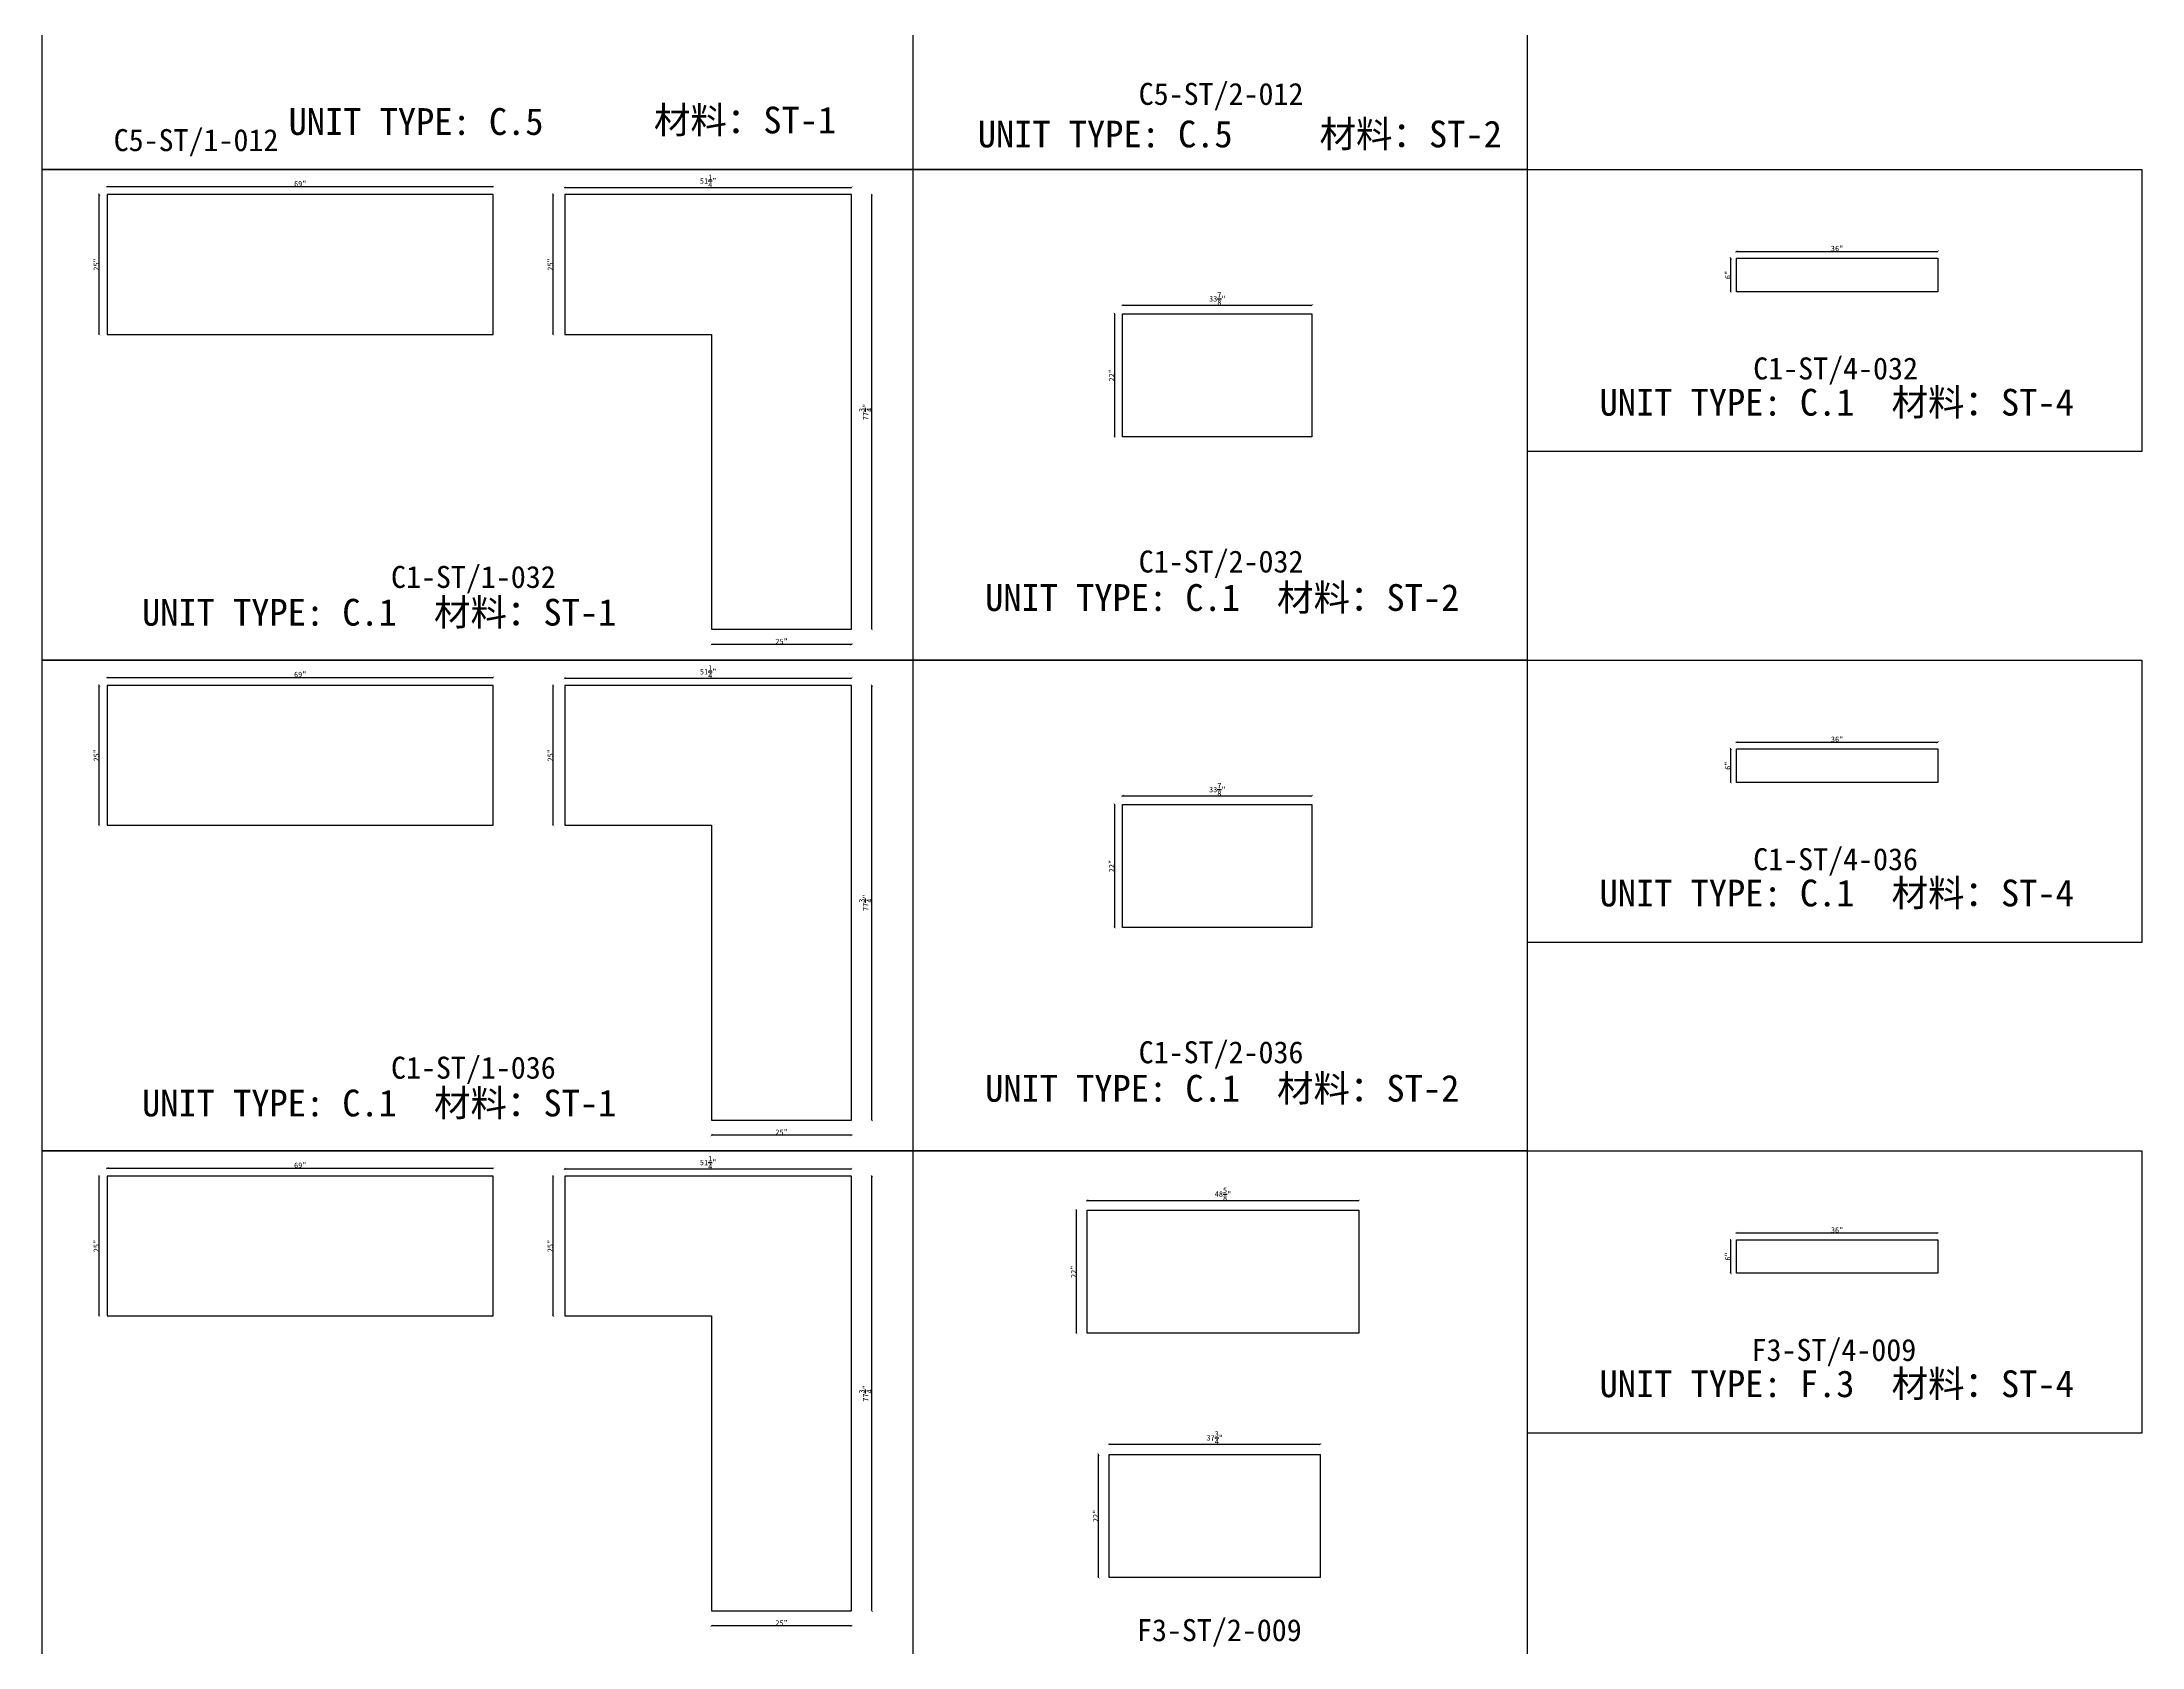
# Model space of a CAD drawing. Header units: millimetres. Extents: x -46966 to 138077, y -48408 to 2116.
# Drawn here: x 114459 to 124000, y -20043 to -12752 of the extents above; entities that cross this region are included whole.
import ezdxf
from ezdxf.enums import TextEntityAlignment as Align

# ---------------------------------------------------------------- set-up
doc = ezdxf.new("R2010")
doc.units = ezdxf.units.MM
doc.layers.add('PART_NUMBER', color=3, linetype='Continuous')
doc.styles.add('样式 1', font='')
doc.styles.get('样式 1').set_extended_font_data('NSimSun')
doc.dimstyles.new('副本 ISO-25', dxfattribs={"dimtxt": 25, "dimasz": 10, "dimexe": 1.5, "dimexo": 0.5, "dimtad": 1, "dimlfac": 0.03937, "dimlunit": 5, "dimtxsty": '样式 1', "dimblk": 'ARCHTICK', "dimcen": 2.5, "dimclrd": 256, "dimclrt": 1, "dimazin": 3, "dimtfac": 1, "dimtmove": 0, "dimatfit": 3, "dimfxlon": 1})

# ---------------------------------------------------------------- blocks, each defined once
blk = doc.blocks.new('_ArchTick')
at = {"color": 0, "linetype": 'ByBlock', "const_width": 0.15}
blk.add_lwpolyline([(-0.5, -0.5), (0.5, 0.5)], dxfattribs=at)
blk = doc.blocks.new('*D1694')
at = {"color": 0, "lineweight": -2, "transparency": 16777216}
for p, q in [((114719.8, -13445.1), (114717.3, -13445.1)), ((114719.8, -14080.1), (114717.3, -14080.1))]:
    blk.add_line(p, q, dxfattribs=at)
at = {"lineweight": -2, "transparency": 16777216}
blk.add_line((114718.8, -14080.1), (114718.8, -13445.1), dxfattribs=at)
at = {"layer": 'Defpoints', "color": 0, "transparency": 16777216}
for p in [(114718.8, -13445.1), (114755.8, -13445.1), (114755.8, -14080.1)]:
    blk.add_point(p, dxfattribs=at)
at = {"lineweight": -2, "transparency": 16777216, "xscale": 10, "yscale": 10, "zscale": 10}
for p, rotation in [((114718.8, -13445.1), 90), ((114718.8, -14080.1), 270)]:
    blk.add_blockref('_ArchTick', p, dxfattribs=dict(at, rotation=rotation))
at = {"color": 1, "transparency": 16777216, "insert": (114705.7, -13762.6), "char_height": 25, "attachment_point": 5, "rotation": 90, "style": '样式 1'}
blk.add_mtext('\\A1;25"', dxfattribs=at)
blk = doc.blocks.new('*D1695')
at = {"color": 0, "lineweight": -2, "transparency": 16777216}
for p, q in [((114755.8, -13409.7), (114755.8, -13407.2)), ((116508.4, -13409.7), (116508.4, -13407.2))]:
    blk.add_line(p, q, dxfattribs=at)
at = {"lineweight": -2, "transparency": 16777216}
blk.add_line((114755.8, -13408.7), (116508.4, -13408.7), dxfattribs=at)
at = {"layer": 'Defpoints', "color": 0, "transparency": 16777216}
for p in [(114755.8, -13445.1), (116508.4, -13408.7), (116508.4, -13445.1)]:
    blk.add_point(p, dxfattribs=at)
at = {"lineweight": -2, "transparency": 16777216, "xscale": 10, "yscale": 10, "zscale": 10, "rotation": 180}
blk.add_blockref('_ArchTick', (114755.8, -13408.7), dxfattribs=at)
at = {"lineweight": -2, "transparency": 16777216, "xscale": 10, "yscale": 10, "zscale": 10}
blk.add_blockref('_ArchTick', (116508.4, -13408.7), dxfattribs=at)
at = {"color": 1, "transparency": 16777216, "insert": (115632.1, -13395.6), "char_height": 25, "attachment_point": 5, "style": '样式 1'}
blk.add_mtext('\\A1;69"', dxfattribs=at)
blk = doc.blocks.new('*D1696')
at = {"color": 0, "lineweight": -2, "transparency": 16777216}
for p, q in [((116834.7, -13412.9), (116834.7, -13410.4)), ((118136.4, -13412.9), (118136.4, -13410.4))]:
    blk.add_line(p, q, dxfattribs=at)
at = {"lineweight": -2, "transparency": 16777216}
blk.add_line((116834.7, -13411.9), (118136.4, -13411.9), dxfattribs=at)
at = {"layer": 'Defpoints', "color": 0, "transparency": 16777216}
for p in [(116834.7, -13445.1), (118136.4, -13411.9), (118136.4, -13445.1)]:
    blk.add_point(p, dxfattribs=at)
at = {"lineweight": -2, "transparency": 16777216, "xscale": 10, "yscale": 10, "zscale": 10, "rotation": 180}
blk.add_blockref('_ArchTick', (116834.7, -13411.9), dxfattribs=at)
at = {"lineweight": -2, "transparency": 16777216, "xscale": 10, "yscale": 10, "zscale": 10}
blk.add_blockref('_ArchTick', (118136.4, -13411.9), dxfattribs=at)
at = {"color": 1, "transparency": 16777216, "insert": (117485.5, -13382.9), "char_height": 25, "attachment_point": 5, "style": '样式 1'}
blk.add_mtext('\\A1;51{\\H1x;\\S1/4;}"', dxfattribs=at)
blk = doc.blocks.new('*D1697')
at = {"color": 0, "lineweight": -2, "transparency": 16777216}
for p, q in [((116782.2, -13445.1), (116779.7, -13445.1)), ((116782.2, -14080.1), (116779.7, -14080.1))]:
    blk.add_line(p, q, dxfattribs=at)
at = {"lineweight": -2, "transparency": 16777216}
blk.add_line((116781.2, -14080.1), (116781.2, -13445.1), dxfattribs=at)
at = {"layer": 'Defpoints', "color": 0, "transparency": 16777216}
for p in [(116781.2, -13445.1), (116834.7, -13445.1), (116834.7, -14080.1)]:
    blk.add_point(p, dxfattribs=at)
at = {"lineweight": -2, "transparency": 16777216, "xscale": 10, "yscale": 10, "zscale": 10}
for p, rotation in [((116781.2, -13445.1), 90), ((116781.2, -14080.1), 270)]:
    blk.add_blockref('_ArchTick', p, dxfattribs=dict(at, rotation=rotation))
at = {"color": 1, "transparency": 16777216, "insert": (116768.1, -13762.6), "char_height": 25, "attachment_point": 5, "rotation": 90, "style": '样式 1'}
blk.add_mtext('\\A1;25"', dxfattribs=at)
blk = doc.blocks.new('*D1698')
at = {"color": 0, "lineweight": -2, "transparency": 16777216}
for p, q in [((117501.4, -15487.3), (117501.4, -15489.8)), ((118136.4, -15487.3), (118136.4, -15489.8))]:
    blk.add_line(p, q, dxfattribs=at)
at = {"lineweight": -2, "transparency": 16777216}
blk.add_line((118136.4, -15488.3), (117501.4, -15488.3), dxfattribs=at)
at = {"layer": 'Defpoints', "color": 0, "transparency": 16777216}
for p in [(117501.4, -15419.9), (118136.4, -15419.9), (117501.4, -15488.3)]:
    blk.add_point(p, dxfattribs=at)
at = {"lineweight": -2, "transparency": 16777216, "xscale": 10, "yscale": 10, "zscale": 10, "rotation": 180}
blk.add_blockref('_ArchTick', (117501.4, -15488.3), dxfattribs=at)
at = {"lineweight": -2, "transparency": 16777216, "xscale": 10, "yscale": 10, "zscale": 10}
blk.add_blockref('_ArchTick', (118136.4, -15488.3), dxfattribs=at)
at = {"color": 1, "transparency": 16777216, "insert": (117818.9, -15475.2), "char_height": 25, "attachment_point": 5, "style": '样式 1'}
blk.add_mtext('\\A1;25"', dxfattribs=at)
blk = doc.blocks.new('*D1699')
at = {"color": 0, "lineweight": -2, "transparency": 16777216}
for p, q in [((118228.6, -13445.1), (118231.1, -13445.1)), ((118228.6, -15419.9), (118231.1, -15419.9))]:
    blk.add_line(p, q, dxfattribs=at)
at = {"lineweight": -2, "transparency": 16777216}
blk.add_line((118229.6, -15419.9), (118229.6, -13445.1), dxfattribs=at)
at = {"layer": 'Defpoints', "color": 0, "transparency": 16777216}
for p in [(118136.4, -13445.1), (118229.6, -13445.1), (118136.4, -15419.9)]:
    blk.add_point(p, dxfattribs=at)
at = {"lineweight": -2, "transparency": 16777216, "xscale": 10, "yscale": 10, "zscale": 10}
for p, rotation in [((118229.6, -13445.1), 90), ((118229.6, -15419.9), 270)]:
    blk.add_blockref('_ArchTick', p, dxfattribs=dict(at, rotation=rotation))
at = {"color": 1, "transparency": 16777216, "insert": (118200.5, -14432.5), "char_height": 25, "attachment_point": 5, "rotation": 90, "style": '样式 1'}
blk.add_mtext('\\A1;77{\\H1x;\\S3/4;}"', dxfattribs=at)
blk = doc.blocks.new('*D1700')
at = {"color": 0, "lineweight": -2, "transparency": 16777216}
for p, q in [((119368.3, -13948.2), (119368.3, -13945.7)), ((120228.7, -13948.2), (120228.7, -13945.7))]:
    blk.add_line(p, q, dxfattribs=at)
at = {"lineweight": -2, "transparency": 16777216}
blk.add_line((119368.3, -13947.2), (120228.7, -13947.2), dxfattribs=at)
at = {"layer": 'Defpoints', "color": 0, "transparency": 16777216}
for p in [(119368.3, -13986.6), (120228.7, -13947.2), (120228.7, -13986.6)]:
    blk.add_point(p, dxfattribs=at)
at = {"lineweight": -2, "transparency": 16777216, "xscale": 10, "yscale": 10, "zscale": 10, "rotation": 180}
blk.add_blockref('_ArchTick', (119368.3, -13947.2), dxfattribs=at)
at = {"lineweight": -2, "transparency": 16777216, "xscale": 10, "yscale": 10, "zscale": 10}
blk.add_blockref('_ArchTick', (120228.7, -13947.2), dxfattribs=at)
at = {"color": 1, "transparency": 16777216, "insert": (119798.5, -13918.1), "char_height": 25, "attachment_point": 5, "style": '样式 1'}
blk.add_mtext('\\A1;33{\\H1x;\\S7/8;}"', dxfattribs=at)
blk = doc.blocks.new('*D1701')
at = {"color": 0, "lineweight": -2, "transparency": 16777216}
for p, q in [((119332.7, -13986.6), (119330.2, -13986.6)), ((119332.7, -14545.4), (119330.2, -14545.4))]:
    blk.add_line(p, q, dxfattribs=at)
at = {"lineweight": -2, "transparency": 16777216}
blk.add_line((119331.7, -13986.6), (119331.7, -14545.4), dxfattribs=at)
at = {"layer": 'Defpoints', "color": 0, "transparency": 16777216}
for p in [(119368.3, -13986.6), (119331.7, -14545.4), (119368.3, -14545.4)]:
    blk.add_point(p, dxfattribs=at)
at = {"lineweight": -2, "transparency": 16777216, "xscale": 10, "yscale": 10, "zscale": 10}
for p, rotation in [((119331.7, -13986.6), 90), ((119331.7, -14545.4), 270)]:
    blk.add_blockref('_ArchTick', p, dxfattribs=dict(at, rotation=rotation))
at = {"color": 1, "transparency": 16777216, "insert": (119318.5, -14266), "char_height": 25, "attachment_point": 5, "rotation": 90, "style": '样式 1'}
blk.add_mtext('\\A1;22"', dxfattribs=at)
blk = doc.blocks.new('*D1702')
at = {"color": 0, "lineweight": -2, "transparency": 16777216}
for p, q in [((122157.1, -13704), (122157.1, -13701.5)), ((123071.5, -13704), (123071.5, -13701.5))]:
    blk.add_line(p, q, dxfattribs=at)
at = {"lineweight": -2, "transparency": 16777216}
blk.add_line((122157.1, -13703), (123071.5, -13703), dxfattribs=at)
at = {"layer": 'Defpoints', "color": 0, "transparency": 16777216}
for p in [(122157.1, -13733.9), (123071.5, -13703), (123071.5, -13733.9)]:
    blk.add_point(p, dxfattribs=at)
at = {"lineweight": -2, "transparency": 16777216, "xscale": 10, "yscale": 10, "zscale": 10, "rotation": 180}
blk.add_blockref('_ArchTick', (122157.1, -13703), dxfattribs=at)
at = {"lineweight": -2, "transparency": 16777216, "xscale": 10, "yscale": 10, "zscale": 10}
blk.add_blockref('_ArchTick', (123071.5, -13703), dxfattribs=at)
at = {"color": 1, "transparency": 16777216, "insert": (122614.3, -13689.9), "char_height": 25, "attachment_point": 5, "style": '样式 1'}
blk.add_mtext('\\A1;36"', dxfattribs=at)
blk = doc.blocks.new('*D1703')
at = {"color": 0, "lineweight": -2, "transparency": 16777216}
for p, q in [((122132.3, -13733.9), (122129.8, -13733.9)), ((122132.3, -13886.3), (122129.8, -13886.3))]:
    blk.add_line(p, q, dxfattribs=at)
at = {"lineweight": -2, "transparency": 16777216}
blk.add_line((122131.3, -13886.3), (122131.3, -13733.9), dxfattribs=at)
at = {"layer": 'Defpoints', "color": 0, "transparency": 16777216}
for p in [(122131.3, -13733.9), (122157.1, -13733.9), (122157.1, -13886.3)]:
    blk.add_point(p, dxfattribs=at)
at = {"lineweight": -2, "transparency": 16777216, "xscale": 10, "yscale": 10, "zscale": 10}
for p, rotation in [((122131.3, -13733.9), 90), ((122131.3, -13886.3), 270)]:
    blk.add_blockref('_ArchTick', p, dxfattribs=dict(at, rotation=rotation))
at = {"color": 1, "transparency": 16777216, "insert": (122118.1, -13810.1), "char_height": 25, "attachment_point": 5, "rotation": 90, "style": '样式 1'}
blk.add_mtext('\\A1;6"', dxfattribs=at)
blk = doc.blocks.new('*D1983')
at = {"color": 0, "lineweight": -2, "transparency": 16777216}
for p, q in [((114719.8, -15674.6), (114717.3, -15674.6)), ((114719.8, -16309.6), (114717.3, -16309.6))]:
    blk.add_line(p, q, dxfattribs=at)
at = {"lineweight": -2, "transparency": 16777216}
blk.add_line((114718.8, -16309.6), (114718.8, -15674.6), dxfattribs=at)
at = {"layer": 'Defpoints', "color": 0, "transparency": 16777216}
for p in [(114718.8, -15674.6), (114755.8, -15674.6), (114755.8, -16309.6)]:
    blk.add_point(p, dxfattribs=at)
at = {"lineweight": -2, "transparency": 16777216, "xscale": 10, "yscale": 10, "zscale": 10}
for p, rotation in [((114718.8, -15674.6), 90), ((114718.8, -16309.6), 270)]:
    blk.add_blockref('_ArchTick', p, dxfattribs=dict(at, rotation=rotation))
at = {"color": 1, "transparency": 16777216, "insert": (114705.7, -15992.1), "char_height": 25, "attachment_point": 5, "rotation": 90, "style": '样式 1'}
blk.add_mtext('\\A1;25"', dxfattribs=at)
blk = doc.blocks.new('*D1984')
at = {"color": 0, "lineweight": -2, "transparency": 16777216}
for p, q in [((114755.8, -15639.3), (114755.8, -15636.8)), ((116508.4, -15639.3), (116508.4, -15636.8))]:
    blk.add_line(p, q, dxfattribs=at)
at = {"lineweight": -2, "transparency": 16777216}
blk.add_line((114755.8, -15638.3), (116508.4, -15638.3), dxfattribs=at)
at = {"layer": 'Defpoints', "color": 0, "transparency": 16777216}
for p in [(116508.4, -15638.3), (114755.8, -15674.6), (116508.4, -15674.6)]:
    blk.add_point(p, dxfattribs=at)
at = {"lineweight": -2, "transparency": 16777216, "xscale": 10, "yscale": 10, "zscale": 10, "rotation": 180}
blk.add_blockref('_ArchTick', (114755.8, -15638.3), dxfattribs=at)
at = {"lineweight": -2, "transparency": 16777216, "xscale": 10, "yscale": 10, "zscale": 10}
blk.add_blockref('_ArchTick', (116508.4, -15638.3), dxfattribs=at)
at = {"color": 1, "transparency": 16777216, "insert": (115632.1, -15625.2), "char_height": 25, "attachment_point": 5, "style": '样式 1'}
blk.add_mtext('\\A1;69"', dxfattribs=at)
blk = doc.blocks.new('*D1985')
at = {"color": 0, "lineweight": -2, "transparency": 16777216}
for p, q in [((116834.7, -15642.5), (116834.7, -15640)), ((118136.4, -15642.5), (118136.4, -15640))]:
    blk.add_line(p, q, dxfattribs=at)
at = {"lineweight": -2, "transparency": 16777216}
blk.add_line((116834.7, -15641.5), (118136.4, -15641.5), dxfattribs=at)
at = {"layer": 'Defpoints', "color": 0, "transparency": 16777216}
for p in [(118136.4, -15641.5), (116834.7, -15674.6), (118136.4, -15674.6)]:
    blk.add_point(p, dxfattribs=at)
at = {"lineweight": -2, "transparency": 16777216, "xscale": 10, "yscale": 10, "zscale": 10, "rotation": 180}
blk.add_blockref('_ArchTick', (116834.7, -15641.5), dxfattribs=at)
at = {"lineweight": -2, "transparency": 16777216, "xscale": 10, "yscale": 10, "zscale": 10}
blk.add_blockref('_ArchTick', (118136.4, -15641.5), dxfattribs=at)
at = {"color": 1, "transparency": 16777216, "insert": (117485.5, -15612.5), "char_height": 25, "attachment_point": 5, "style": '样式 1'}
blk.add_mtext('\\A1;51{\\H1x;\\S1/4;}"', dxfattribs=at)
blk = doc.blocks.new('*D1986')
at = {"color": 0, "lineweight": -2, "transparency": 16777216}
for p, q in [((116782.2, -15674.6), (116779.7, -15674.6)), ((116782.2, -16309.6), (116779.7, -16309.6))]:
    blk.add_line(p, q, dxfattribs=at)
at = {"lineweight": -2, "transparency": 16777216}
blk.add_line((116781.2, -16309.6), (116781.2, -15674.6), dxfattribs=at)
at = {"layer": 'Defpoints', "color": 0, "transparency": 16777216}
for p in [(116781.2, -15674.6), (116834.7, -15674.6), (116834.7, -16309.6)]:
    blk.add_point(p, dxfattribs=at)
at = {"lineweight": -2, "transparency": 16777216, "xscale": 10, "yscale": 10, "zscale": 10}
for p, rotation in [((116781.2, -15674.6), 90), ((116781.2, -16309.6), 270)]:
    blk.add_blockref('_ArchTick', p, dxfattribs=dict(at, rotation=rotation))
at = {"color": 1, "transparency": 16777216, "insert": (116768.1, -15992.1), "char_height": 25, "attachment_point": 5, "rotation": 90, "style": '样式 1'}
blk.add_mtext('\\A1;25"', dxfattribs=at)
blk = doc.blocks.new('*D1987')
at = {"color": 0, "lineweight": -2, "transparency": 16777216}
for p, q in [((117501.4, -17716.9), (117501.4, -17719.4)), ((118136.4, -17716.9), (118136.4, -17719.4))]:
    blk.add_line(p, q, dxfattribs=at)
at = {"lineweight": -2, "transparency": 16777216}
blk.add_line((118136.4, -17717.9), (117501.4, -17717.9), dxfattribs=at)
at = {"layer": 'Defpoints', "color": 0, "transparency": 16777216}
for p in [(117501.4, -17649.5), (118136.4, -17649.5), (117501.4, -17717.9)]:
    blk.add_point(p, dxfattribs=at)
at = {"lineweight": -2, "transparency": 16777216, "xscale": 10, "yscale": 10, "zscale": 10, "rotation": 180}
blk.add_blockref('_ArchTick', (117501.4, -17717.9), dxfattribs=at)
at = {"lineweight": -2, "transparency": 16777216, "xscale": 10, "yscale": 10, "zscale": 10}
blk.add_blockref('_ArchTick', (118136.4, -17717.9), dxfattribs=at)
at = {"color": 1, "transparency": 16777216, "insert": (117818.9, -17704.8), "char_height": 25, "attachment_point": 5, "style": '样式 1'}
blk.add_mtext('\\A1;25"', dxfattribs=at)
blk = doc.blocks.new('*D1988')
at = {"color": 0, "lineweight": -2, "transparency": 16777216}
for p, q in [((118228.6, -15674.6), (118231.1, -15674.6)), ((118228.6, -17649.5), (118231.1, -17649.5))]:
    blk.add_line(p, q, dxfattribs=at)
at = {"lineweight": -2, "transparency": 16777216}
blk.add_line((118229.6, -17649.5), (118229.6, -15674.6), dxfattribs=at)
at = {"layer": 'Defpoints', "color": 0, "transparency": 16777216}
for p in [(118136.4, -15674.6), (118229.6, -15674.6), (118136.4, -17649.5)]:
    blk.add_point(p, dxfattribs=at)
at = {"lineweight": -2, "transparency": 16777216, "xscale": 10, "yscale": 10, "zscale": 10}
for p, rotation in [((118229.6, -15674.6), 90), ((118229.6, -17649.5), 270)]:
    blk.add_blockref('_ArchTick', p, dxfattribs=dict(at, rotation=rotation))
at = {"color": 1, "transparency": 16777216, "insert": (118200.5, -16662.1), "char_height": 25, "attachment_point": 5, "rotation": 90, "style": '样式 1'}
blk.add_mtext('\\A1;77{\\H1x;\\S3/4;}"', dxfattribs=at)
blk = doc.blocks.new('*D1989')
at = {"color": 0, "lineweight": -2, "transparency": 16777216}
for p, q in [((119368.3, -16177.8), (119368.3, -16175.3)), ((120228.7, -16177.8), (120228.7, -16175.3))]:
    blk.add_line(p, q, dxfattribs=at)
at = {"lineweight": -2, "transparency": 16777216}
blk.add_line((119368.3, -16176.8), (120228.7, -16176.8), dxfattribs=at)
at = {"layer": 'Defpoints', "color": 0, "transparency": 16777216}
for p in [(119368.3, -16216.2), (120228.7, -16176.8), (120228.7, -16216.2)]:
    blk.add_point(p, dxfattribs=at)
at = {"lineweight": -2, "transparency": 16777216, "xscale": 10, "yscale": 10, "zscale": 10, "rotation": 180}
blk.add_blockref('_ArchTick', (119368.3, -16176.8), dxfattribs=at)
at = {"lineweight": -2, "transparency": 16777216, "xscale": 10, "yscale": 10, "zscale": 10}
blk.add_blockref('_ArchTick', (120228.7, -16176.8), dxfattribs=at)
at = {"color": 1, "transparency": 16777216, "insert": (119798.5, -16147.7), "char_height": 25, "attachment_point": 5, "style": '样式 1'}
blk.add_mtext('\\A1;33{\\H1x;\\S7/8;}"', dxfattribs=at)
blk = doc.blocks.new('*D1990')
at = {"color": 0, "lineweight": -2, "transparency": 16777216}
for p, q in [((119332.7, -16216.2), (119330.2, -16216.2)), ((119332.7, -16775), (119330.2, -16775))]:
    blk.add_line(p, q, dxfattribs=at)
at = {"lineweight": -2, "transparency": 16777216}
blk.add_line((119331.7, -16216.2), (119331.7, -16775), dxfattribs=at)
at = {"layer": 'Defpoints', "color": 0, "transparency": 16777216}
for p in [(119368.3, -16216.2), (119331.7, -16775), (119368.3, -16775)]:
    blk.add_point(p, dxfattribs=at)
at = {"lineweight": -2, "transparency": 16777216, "xscale": 10, "yscale": 10, "zscale": 10}
for p, rotation in [((119331.7, -16216.2), 90), ((119331.7, -16775), 270)]:
    blk.add_blockref('_ArchTick', p, dxfattribs=dict(at, rotation=rotation))
at = {"color": 1, "transparency": 16777216, "insert": (119318.5, -16495.6), "char_height": 25, "attachment_point": 5, "rotation": 90, "style": '样式 1'}
blk.add_mtext('\\A1;22"', dxfattribs=at)
blk = doc.blocks.new('*D1991')
at = {"color": 0, "lineweight": -2, "transparency": 16777216}
for p, q in [((122157.1, -15933.6), (122157.1, -15931.1)), ((123071.5, -15933.6), (123071.5, -15931.1))]:
    blk.add_line(p, q, dxfattribs=at)
at = {"lineweight": -2, "transparency": 16777216}
blk.add_line((122157.1, -15932.6), (123071.5, -15932.6), dxfattribs=at)
at = {"layer": 'Defpoints', "color": 0, "transparency": 16777216}
for p in [(123071.5, -15932.6), (122157.1, -15963.4), (123071.5, -15963.4)]:
    blk.add_point(p, dxfattribs=at)
at = {"lineweight": -2, "transparency": 16777216, "xscale": 10, "yscale": 10, "zscale": 10, "rotation": 180}
blk.add_blockref('_ArchTick', (122157.1, -15932.6), dxfattribs=at)
at = {"lineweight": -2, "transparency": 16777216, "xscale": 10, "yscale": 10, "zscale": 10}
blk.add_blockref('_ArchTick', (123071.5, -15932.6), dxfattribs=at)
at = {"color": 1, "transparency": 16777216, "insert": (122614.3, -15919.5), "char_height": 25, "attachment_point": 5, "style": '样式 1'}
blk.add_mtext('\\A1;36"', dxfattribs=at)
blk = doc.blocks.new('*D1992')
at = {"color": 0, "lineweight": -2, "transparency": 16777216}
for p, q in [((122132.3, -15963.4), (122129.8, -15963.4)), ((122132.3, -16115.8), (122129.8, -16115.8))]:
    blk.add_line(p, q, dxfattribs=at)
at = {"lineweight": -2, "transparency": 16777216}
blk.add_line((122131.3, -16115.8), (122131.3, -15963.4), dxfattribs=at)
at = {"layer": 'Defpoints', "color": 0, "transparency": 16777216}
for p in [(122131.3, -15963.4), (122157.1, -15963.4), (122157.1, -16115.8)]:
    blk.add_point(p, dxfattribs=at)
at = {"lineweight": -2, "transparency": 16777216, "xscale": 10, "yscale": 10, "zscale": 10}
for p, rotation in [((122131.3, -15963.4), 90), ((122131.3, -16115.8), 270)]:
    blk.add_blockref('_ArchTick', p, dxfattribs=dict(at, rotation=rotation))
at = {"color": 1, "transparency": 16777216, "insert": (122118.1, -16039.6), "char_height": 25, "attachment_point": 5, "rotation": 90, "style": '样式 1'}
blk.add_mtext('\\A1;6"', dxfattribs=at)
blk = doc.blocks.new('*D1718')
at = {"color": 0, "lineweight": -2, "transparency": 16777216}
for p, q in [((114719.8, -17904.2), (114717.3, -17904.2)), ((114719.8, -18539.2), (114717.3, -18539.2))]:
    blk.add_line(p, q, dxfattribs=at)
at = {"lineweight": -2, "transparency": 16777216}
blk.add_line((114718.8, -18539.2), (114718.8, -17904.2), dxfattribs=at)
at = {"layer": 'Defpoints', "color": 0, "transparency": 16777216}
for p in [(114718.8, -17904.2), (114755.8, -17904.2), (114755.8, -18539.2)]:
    blk.add_point(p, dxfattribs=at)
at = {"lineweight": -2, "transparency": 16777216, "xscale": 10, "yscale": 10, "zscale": 10}
for p, rotation in [((114718.8, -17904.2), 90), ((114718.8, -18539.2), 270)]:
    blk.add_blockref('_ArchTick', p, dxfattribs=dict(at, rotation=rotation))
at = {"color": 1, "transparency": 16777216, "insert": (114705.7, -18221.7), "char_height": 25, "attachment_point": 5, "rotation": 90, "style": '样式 1'}
blk.add_mtext('\\A1;25"', dxfattribs=at)
blk = doc.blocks.new('*D1719')
at = {"color": 0, "lineweight": -2, "transparency": 16777216}
for p, q in [((114755.8, -17868.9), (114755.8, -17866.4)), ((116508.4, -17868.9), (116508.4, -17866.4))]:
    blk.add_line(p, q, dxfattribs=at)
at = {"lineweight": -2, "transparency": 16777216}
blk.add_line((114755.8, -17867.9), (116508.4, -17867.9), dxfattribs=at)
at = {"layer": 'Defpoints', "color": 0, "transparency": 16777216}
for p in [(114755.8, -17904.2), (116508.4, -17867.9), (116508.4, -17904.2)]:
    blk.add_point(p, dxfattribs=at)
at = {"lineweight": -2, "transparency": 16777216, "xscale": 10, "yscale": 10, "zscale": 10, "rotation": 180}
blk.add_blockref('_ArchTick', (114755.8, -17867.9), dxfattribs=at)
at = {"lineweight": -2, "transparency": 16777216, "xscale": 10, "yscale": 10, "zscale": 10}
blk.add_blockref('_ArchTick', (116508.4, -17867.9), dxfattribs=at)
at = {"color": 1, "transparency": 16777216, "insert": (115632.1, -17854.8), "char_height": 25, "attachment_point": 5, "style": '样式 1'}
blk.add_mtext('\\A1;69"', dxfattribs=at)
blk = doc.blocks.new('*D1720')
at = {"color": 0, "lineweight": -2, "transparency": 16777216}
for p, q in [((116834.7, -17872.1), (116834.7, -17869.6)), ((118136.4, -17872.1), (118136.4, -17869.6))]:
    blk.add_line(p, q, dxfattribs=at)
at = {"lineweight": -2, "transparency": 16777216}
blk.add_line((116834.7, -17871.1), (118136.4, -17871.1), dxfattribs=at)
at = {"layer": 'Defpoints', "color": 0, "transparency": 16777216}
for p in [(116834.7, -17904.2), (118136.4, -17871.1), (118136.4, -17904.2)]:
    blk.add_point(p, dxfattribs=at)
at = {"lineweight": -2, "transparency": 16777216, "xscale": 10, "yscale": 10, "zscale": 10, "rotation": 180}
blk.add_blockref('_ArchTick', (116834.7, -17871.1), dxfattribs=at)
at = {"lineweight": -2, "transparency": 16777216, "xscale": 10, "yscale": 10, "zscale": 10}
blk.add_blockref('_ArchTick', (118136.4, -17871.1), dxfattribs=at)
at = {"color": 1, "transparency": 16777216, "insert": (117485.5, -17842.1), "char_height": 25, "attachment_point": 5, "style": '样式 1'}
blk.add_mtext('\\A1;51{\\H1x;\\S1/4;}"', dxfattribs=at)
blk = doc.blocks.new('*D1721')
at = {"color": 0, "lineweight": -2, "transparency": 16777216}
for p, q in [((116782.2, -17904.2), (116779.7, -17904.2)), ((116782.2, -18539.2), (116779.7, -18539.2))]:
    blk.add_line(p, q, dxfattribs=at)
at = {"lineweight": -2, "transparency": 16777216}
blk.add_line((116781.2, -18539.2), (116781.2, -17904.2), dxfattribs=at)
at = {"layer": 'Defpoints', "color": 0, "transparency": 16777216}
for p in [(116781.2, -17904.2), (116834.7, -17904.2), (116834.7, -18539.2)]:
    blk.add_point(p, dxfattribs=at)
at = {"lineweight": -2, "transparency": 16777216, "xscale": 10, "yscale": 10, "zscale": 10}
for p, rotation in [((116781.2, -17904.2), 90), ((116781.2, -18539.2), 270)]:
    blk.add_blockref('_ArchTick', p, dxfattribs=dict(at, rotation=rotation))
at = {"color": 1, "transparency": 16777216, "insert": (116768.1, -18221.7), "char_height": 25, "attachment_point": 5, "rotation": 90, "style": '样式 1'}
blk.add_mtext('\\A1;25"', dxfattribs=at)
blk = doc.blocks.new('*D1722')
at = {"color": 0, "lineweight": -2, "transparency": 16777216}
for p, q in [((117501.4, -19946.5), (117501.4, -19949)), ((118136.4, -19946.5), (118136.4, -19949))]:
    blk.add_line(p, q, dxfattribs=at)
at = {"lineweight": -2, "transparency": 16777216}
blk.add_line((118136.4, -19947.5), (117501.4, -19947.5), dxfattribs=at)
at = {"layer": 'Defpoints', "color": 0, "transparency": 16777216}
for p in [(117501.4, -19879.1), (118136.4, -19879.1), (117501.4, -19947.5)]:
    blk.add_point(p, dxfattribs=at)
at = {"lineweight": -2, "transparency": 16777216, "xscale": 10, "yscale": 10, "zscale": 10, "rotation": 180}
blk.add_blockref('_ArchTick', (117501.4, -19947.5), dxfattribs=at)
at = {"lineweight": -2, "transparency": 16777216, "xscale": 10, "yscale": 10, "zscale": 10}
blk.add_blockref('_ArchTick', (118136.4, -19947.5), dxfattribs=at)
at = {"color": 1, "transparency": 16777216, "insert": (117818.9, -19934.3), "char_height": 25, "attachment_point": 5, "style": '样式 1'}
blk.add_mtext('\\A1;25"', dxfattribs=at)
blk = doc.blocks.new('*D1723')
at = {"color": 0, "lineweight": -2, "transparency": 16777216}
for p, q in [((118228.6, -17904.2), (118231.1, -17904.2)), ((118228.6, -19879.1), (118231.1, -19879.1))]:
    blk.add_line(p, q, dxfattribs=at)
at = {"lineweight": -2, "transparency": 16777216}
blk.add_line((118229.6, -19879.1), (118229.6, -17904.2), dxfattribs=at)
at = {"layer": 'Defpoints', "color": 0, "transparency": 16777216}
for p in [(118136.4, -17904.2), (118229.6, -17904.2), (118136.4, -19879.1)]:
    blk.add_point(p, dxfattribs=at)
at = {"lineweight": -2, "transparency": 16777216, "xscale": 10, "yscale": 10, "zscale": 10}
for p, rotation in [((118229.6, -17904.2), 90), ((118229.6, -19879.1), 270)]:
    blk.add_blockref('_ArchTick', p, dxfattribs=dict(at, rotation=rotation))
at = {"color": 1, "transparency": 16777216, "insert": (118200.5, -18891.6), "char_height": 25, "attachment_point": 5, "rotation": 90, "style": '样式 1'}
blk.add_mtext('\\A1;77{\\H1x;\\S3/4;}"', dxfattribs=at)
blk = doc.blocks.new('*D1724')
at = {"color": 0, "lineweight": -2, "transparency": 16777216}
for p, q in [((119206.9, -18015.7), (119206.9, -18013.2)), ((120442, -18015.7), (120442, -18013.2))]:
    blk.add_line(p, q, dxfattribs=at)
at = {"lineweight": -2, "transparency": 16777216}
blk.add_line((119206.9, -18014.7), (120442, -18014.7), dxfattribs=at)
at = {"layer": 'Defpoints', "color": 0, "transparency": 16777216}
for p in [(120442, -18014.7), (119206.9, -18059.3), (120442, -18059.3)]:
    blk.add_point(p, dxfattribs=at)
at = {"lineweight": -2, "transparency": 16777216, "xscale": 10, "yscale": 10, "zscale": 10, "rotation": 180}
blk.add_blockref('_ArchTick', (119206.9, -18014.7), dxfattribs=at)
at = {"lineweight": -2, "transparency": 16777216, "xscale": 10, "yscale": 10, "zscale": 10}
blk.add_blockref('_ArchTick', (120442, -18014.7), dxfattribs=at)
at = {"color": 1, "transparency": 16777216, "insert": (119824.5, -17985.6), "char_height": 25, "attachment_point": 5, "style": '样式 1'}
blk.add_mtext('\\A1;48{\\H1x;\\S5/8;}"', dxfattribs=at)
blk = doc.blocks.new('*D1725')
at = {"color": 0, "lineweight": -2, "transparency": 16777216}
for p, q in [((119160.2, -18059.3), (119157.7, -18059.3)), ((119160.2, -18618.1), (119157.7, -18618.1))]:
    blk.add_line(p, q, dxfattribs=at)
at = {"lineweight": -2, "transparency": 16777216}
blk.add_line((119159.2, -18618.1), (119159.2, -18059.3), dxfattribs=at)
at = {"layer": 'Defpoints', "color": 0, "transparency": 16777216}
for p in [(119159.2, -18059.3), (119206.9, -18059.3), (119206.9, -18618.1)]:
    blk.add_point(p, dxfattribs=at)
at = {"lineweight": -2, "transparency": 16777216, "xscale": 10, "yscale": 10, "zscale": 10}
for p, rotation in [((119159.2, -18059.3), 90), ((119159.2, -18618.1), 270)]:
    blk.add_blockref('_ArchTick', p, dxfattribs=dict(at, rotation=rotation))
at = {"color": 1, "transparency": 16777216, "insert": (119146.1, -18338.7), "char_height": 25, "attachment_point": 5, "rotation": 90, "style": '样式 1'}
blk.add_mtext('\\A1;22"', dxfattribs=at)
blk = doc.blocks.new('*D1726')
at = {"color": 0, "lineweight": -2, "transparency": 16777216}
for p, q in [((119307.5, -19123), (119307.5, -19120.5)), ((120266.3, -19123), (120266.3, -19120.5))]:
    blk.add_line(p, q, dxfattribs=at)
at = {"lineweight": -2, "transparency": 16777216}
blk.add_line((119307.5, -19122), (120266.3, -19122), dxfattribs=at)
at = {"layer": 'Defpoints', "color": 0, "transparency": 16777216}
for p in [(119307.5, -19168.8), (120266.3, -19122), (120266.3, -19168.8)]:
    blk.add_point(p, dxfattribs=at)
at = {"lineweight": -2, "transparency": 16777216, "xscale": 10, "yscale": 10, "zscale": 10, "rotation": 180}
blk.add_blockref('_ArchTick', (119307.5, -19122), dxfattribs=at)
at = {"lineweight": -2, "transparency": 16777216, "xscale": 10, "yscale": 10, "zscale": 10}
blk.add_blockref('_ArchTick', (120266.3, -19122), dxfattribs=at)
at = {"color": 1, "transparency": 16777216, "insert": (119786.9, -19092.9), "char_height": 25, "attachment_point": 5, "style": '样式 1'}
blk.add_mtext('\\A1;37{\\H1x;\\S3/4;}"', dxfattribs=at)
blk = doc.blocks.new('*D1727')
at = {"color": 0, "lineweight": -2, "transparency": 16777216}
for p, q in [((119260.4, -19168.8), (119257.9, -19168.8)), ((119260.4, -19727.6), (119257.9, -19727.6))]:
    blk.add_line(p, q, dxfattribs=at)
at = {"lineweight": -2, "transparency": 16777216}
blk.add_line((119259.4, -19727.6), (119259.4, -19168.8), dxfattribs=at)
at = {"layer": 'Defpoints', "color": 0, "transparency": 16777216}
for p in [(119259.4, -19168.8), (119307.5, -19168.8), (119307.5, -19727.6)]:
    blk.add_point(p, dxfattribs=at)
at = {"lineweight": -2, "transparency": 16777216, "xscale": 10, "yscale": 10, "zscale": 10}
for p, rotation in [((119259.4, -19168.8), 90), ((119259.4, -19727.6), 270)]:
    blk.add_blockref('_ArchTick', p, dxfattribs=dict(at, rotation=rotation))
at = {"color": 1, "transparency": 16777216, "insert": (119246.3, -19448.2), "char_height": 25, "attachment_point": 5, "rotation": 90, "style": '样式 1'}
blk.add_mtext('\\A1;22"', dxfattribs=at)
blk = doc.blocks.new('*D1728')
at = {"color": 0, "lineweight": -2, "transparency": 16777216}
for p, q in [((122157.1, -18163.2), (122157.1, -18160.7)), ((123071.5, -18163.2), (123071.5, -18160.7))]:
    blk.add_line(p, q, dxfattribs=at)
at = {"lineweight": -2, "transparency": 16777216}
blk.add_line((122157.1, -18162.2), (123071.5, -18162.2), dxfattribs=at)
at = {"layer": 'Defpoints', "color": 0, "transparency": 16777216}
for p in [(122157.1, -18193), (123071.5, -18162.2), (123071.5, -18193)]:
    blk.add_point(p, dxfattribs=at)
at = {"lineweight": -2, "transparency": 16777216, "xscale": 10, "yscale": 10, "zscale": 10, "rotation": 180}
blk.add_blockref('_ArchTick', (122157.1, -18162.2), dxfattribs=at)
at = {"lineweight": -2, "transparency": 16777216, "xscale": 10, "yscale": 10, "zscale": 10}
blk.add_blockref('_ArchTick', (123071.5, -18162.2), dxfattribs=at)
at = {"color": 1, "transparency": 16777216, "insert": (122614.3, -18149.1), "char_height": 25, "attachment_point": 5, "style": '样式 1'}
blk.add_mtext('\\A1;36"', dxfattribs=at)
blk = doc.blocks.new('*D1729')
at = {"color": 0, "lineweight": -2, "transparency": 16777216}
for p, q in [((122132.3, -18193), (122129.8, -18193)), ((122132.3, -18345.4), (122129.8, -18345.4))]:
    blk.add_line(p, q, dxfattribs=at)
at = {"lineweight": -2, "transparency": 16777216}
blk.add_line((122131.3, -18345.4), (122131.3, -18193), dxfattribs=at)
at = {"layer": 'Defpoints', "color": 0, "transparency": 16777216}
for p in [(122131.3, -18193), (122157.1, -18193), (122157.1, -18345.4)]:
    blk.add_point(p, dxfattribs=at)
at = {"lineweight": -2, "transparency": 16777216, "xscale": 10, "yscale": 10, "zscale": 10}
for p, rotation in [((122131.3, -18193), 90), ((122131.3, -18345.4), 270)]:
    blk.add_blockref('_ArchTick', p, dxfattribs=dict(at, rotation=rotation))
at = {"color": 1, "transparency": 16777216, "insert": (122118.1, -18269.2), "char_height": 25, "attachment_point": 5, "rotation": 90, "style": '样式 1'}
blk.add_mtext('\\A1;6"', dxfattribs=at)

msp = doc.modelspace()

# ---------------------------------------------------------------- linework, layer by layer
at = {"color": 1}
for points in [[(114459.02, -11100.579), (118415.901, -11100.579), (118415.901, -13330.146), (114459.02, -13330.146)], [(118415.901, -13330.146), (121207.776, -13330.146), (121207.776, -11100.579), (118415.901, -11100.579)], [(114459.02, -13330.146), (118415.901, -13330.146), (118415.901, -15559.713), (114459.02, -15559.713)], [(118415.901, -15559.713), (121207.776, -15559.713), (121207.776, -13330.146), (118415.901, -13330.146)], [(121207.776, -13330.146), (123999.65, -13330.146), (123999.65, -14612.544), (121207.776, -14612.544)], [(114459.02, -15559.713), (118415.901, -15559.713), (118415.901, -17789.28), (114459.02, -17789.28)], [(118415.901, -17789.28), (121207.776, -17789.28), (121207.776, -15559.713), (118415.901, -15559.713)], [(121207.776, -15559.713), (123999.65, -15559.713), (123999.65, -16842.111), (121207.776, -16842.111)], [(114459.02, -17789.28), (118415.901, -17789.28), (118415.901, -20309.699), (114459.02, -20309.699)], [(118415.901, -20309.699), (121207.776, -20309.699), (121207.776, -17789.28), (118415.901, -17789.28)], [(121207.776, -17789.28), (123999.65, -17789.28), (123999.65, -19071.678), (121207.776, -19071.678)]]:
    msp.add_lwpolyline(points, close=True, dxfattribs=at)
for points in [[(114755.771, -14080.072), (116508.371, -14080.072), (116508.371, -13445.072), (114755.771, -13445.072)], [(118136.416, -13445.072), (116834.666, -13445.072), (116834.666, -14080.072), (117501.416, -14080.072), (117501.416, -15419.922), (118136.416, -15419.922)], [(122157.095, -13733.882), (123071.495, -13733.882), (123071.495, -13886.282), (122157.095, -13886.282)], [(119368.3, -13986.614), (120228.725, -13986.614), (120228.725, -14545.414), (119368.3, -14545.414)], [(114755.771, -16309.64), (116508.371, -16309.64), (116508.371, -15674.64), (114755.771, -15674.64)], [(118136.416, -15674.64), (116834.666, -15674.64), (116834.666, -16309.64), (117501.416, -16309.64), (117501.416, -17649.49), (118136.416, -17649.49)], [(122157.095, -15963.45), (123071.495, -15963.45), (123071.495, -16115.85), (122157.095, -16115.85)], [(119368.3, -16216.181), (120228.725, -16216.181), (120228.725, -16774.981), (119368.3, -16774.981)], [(114755.771, -18539.207), (116508.371, -18539.207), (116508.371, -17904.207), (114755.771, -17904.207)], [(118136.416, -17904.207), (116834.666, -17904.207), (116834.666, -18539.207), (117501.416, -18539.207), (117501.416, -19879.057), (118136.416, -19879.057)], [(119206.941, -18059.259), (120442.016, -18059.259), (120442.016, -18618.059), (119206.941, -18618.059)], [(122157.095, -18193.017), (123071.495, -18193.017), (123071.495, -18345.417), (122157.095, -18345.417)], [(119307.486, -19168.843), (120266.336, -19168.843), (120266.336, -19727.643), (119307.486, -19727.643)]]:
    msp.add_lwpolyline(points, close=True)

# ---------------------------------------------------------------- texts
at = {"style": '样式 1'}
for s, p in [('UNIT TYPE: C.5', (115579.454, -13173.604)), ('材料：ST-1', (117238.741, -13166.949)), ('UNIT TYPE: C.5', (118710.229, -13230.277)), ('材料：ST-2', (120262.953, -13230.277)), ('材料：ST-4', (122861.685, -14449.039)), ('UNIT TYPE: C.1', (121535.404, -14449.039)), ('材料：ST-1', (116239.724, -15403.171)), ('UNIT TYPE: C.1', (118743.529, -15336.218)), ('材料：ST-2', (120069.81, -15336.218)), ('UNIT TYPE: C.1', (114913.443, -15403.171)), ('UNIT TYPE: C.1', (121535.404, -16678.607)), ('材料：ST-4', (122861.685, -16678.607)), ('UNIT TYPE: C.1', (118743.529, -17565.785)), ('材料：ST-2', (120069.81, -17565.785)), ('UNIT TYPE: C.1', (114913.443, -17632.738)), ('材料：ST-1', (116239.724, -17632.738)), ('UNIT TYPE: F.3', (121535.404, -18908.174)), ('材料：ST-4', (122861.685, -18908.174))]:
    msp.add_text(s, height=121.5865, dxfattribs=at).set_placement(p)
at = {"layer": 'PART_NUMBER', "color": 3, "style": '样式 1'}
for s, p in [('C5-ST/2-012', (119815.765, -12987.315)), ('C5-ST/1-012', (115158.883, -13197.315)), ('C1-ST/4-032', (122607.639, -14234.713)), ('C1-ST/2-032', (119815.765, -15111.882)), ('C1-ST/1-032', (116418.883, -15181.882)), ('C1-ST/4-036', (122607.639, -16464.28)), ('C1-ST/1-036', (116418.883, -17411.45)), ('C1-ST/2-036', (119815.765, -17341.45)), ('F3-ST/4-009', (122599.863, -18693.847)), ('F3-ST/2-009', (119807.989, -19966.868))]:
    msp.add_text(s, height=100, dxfattribs=at).set_placement(p, align=Align.MIDDLE_CENTER)

# ---------------------------------------------------------------- dimensions: what is measured, and where the dimension line sits
for base, p1, p2, picture, middle in [((118136.416, -13411.94), (116834.666, -13445.072), (118136.416, -13445.072), '*D1696', (117485.541, -13382.916)), ((116508.371, -13408.742), (114755.771, -13445.072), (116508.371, -13445.072), '*D1695', (115632.071, -13395.617)), ((123071.495, -13703.047), (122157.095, -13733.882), (123071.495, -13733.882), '*D1702', (122614.295, -13689.922)), ((120228.725, -13947.188), (119368.3, -13986.614), (120228.725, -13986.614), '*D1700', (119798.513, -13918.094)), ((117501.416, -15488.338), (118136.416, -15419.922), (117501.416, -15419.922), '*D1698', (117818.916, -15475.213)), ((116508.371, -15638.309), (114755.771, -15674.64), (116508.371, -15674.64), '*D1984', (115632.071, -15625.184)), ((118136.416, -15641.507), (116834.666, -15674.64), (118136.416, -15674.64), '*D1985', (117485.541, -15612.483)), ((123071.495, -15932.614), (122157.095, -15963.45), (123071.495, -15963.45), '*D1991', (122614.295, -15919.489)), ((120228.725, -16176.755), (119368.3, -16216.181), (120228.725, -16216.181), '*D1989', (119798.513, -16147.661)), ((117501.416, -17717.905), (118136.416, -17649.49), (117501.416, -17649.49), '*D1987', (117818.916, -17704.78)), ((116508.371, -17867.876), (114755.771, -17904.207), (116508.371, -17904.207), '*D1719', (115632.071, -17854.751)), ((118136.416, -17871.074), (116834.666, -17904.207), (118136.416, -17904.207), '*D1720', (117485.541, -17842.051)), ((120442.016, -18014.73), (119206.941, -18059.259), (120442.016, -18059.259), '*D1724', (119824.479, -17985.637)), ((123071.495, -18162.181), (122157.095, -18193.017), (123071.495, -18193.017), '*D1728', (122614.295, -18149.056)), ((120266.336, -19121.986), (119307.486, -19168.843), (120266.336, -19168.843), '*D1726', (119786.911, -19092.893)), ((117501.416, -19947.473), (118136.416, -19879.057), (117501.416, -19879.057), '*D1722', (117818.916, -19934.348))]:
    dim = msp.add_linear_dim(base=base, p1=p1, p2=p2, dimstyle='副本 ISO-25')
    dim.commit()
    dim.dimension.update_dxf_attribs({"geometry": picture, "text_midpoint": middle})
for base, p1, p2, picture, middle in [((114718.832, -13445.072), (114755.771, -14080.072), (114755.771, -13445.072), '*D1694', (114705.707, -13762.572)), ((116781.221, -13445.072), (116834.666, -14080.072), (116834.666, -13445.072), '*D1697', (116768.096, -13762.572)), ((118229.639, -13445.072), (118136.416, -15419.922), (118136.416, -13445.072), '*D1699', (118200.545, -14432.497)), ((122131.26, -13733.882), (122157.095, -13886.282), (122157.095, -13733.882), '*D1703', (122118.135, -13810.082)), ((119331.654, -14545.414), (119368.3, -13986.614), (119368.3, -14545.414), '*D1701', (119318.529, -14266.014)), ((114718.832, -15674.64), (114755.771, -16309.64), (114755.771, -15674.64), '*D1983', (114705.707, -15992.14)), ((116781.221, -15674.64), (116834.666, -16309.64), (116834.666, -15674.64), '*D1986', (116768.096, -15992.14)), ((118229.639, -15674.64), (118136.416, -17649.49), (118136.416, -15674.64), '*D1988', (118200.545, -16662.065)), ((122131.26, -15963.45), (122157.095, -16115.85), (122157.095, -15963.45), '*D1992', (122118.135, -16039.65)), ((119331.654, -16774.981), (119368.3, -16216.181), (119368.3, -16774.981), '*D1990', (119318.529, -16495.581)), ((114718.832, -17904.207), (114755.771, -18539.207), (114755.771, -17904.207), '*D1718', (114705.707, -18221.707)), ((116781.221, -17904.207), (116834.666, -18539.207), (116834.666, -17904.207), '*D1721', (116768.096, -18221.707)), ((118229.639, -17904.207), (118136.416, -19879.057), (118136.416, -17904.207), '*D1723', (118200.545, -18891.632)), ((119159.178, -18059.259), (119206.941, -18618.059), (119206.941, -18059.259), '*D1725', (119146.053, -18338.659)), ((122131.26, -18193.017), (122157.095, -18345.417), (122157.095, -18193.017), '*D1729', (122118.135, -18269.217)), ((119259.377, -19168.843), (119307.486, -19727.643), (119307.486, -19168.843), '*D1727', (119246.252, -19448.243))]:
    dim = msp.add_linear_dim(base=base, p1=p1, p2=p2, angle=90, dimstyle='副本 ISO-25')
    dim.commit()
    dim.dimension.update_dxf_attribs({"geometry": picture, "text_midpoint": middle})

doc.saveas('drawing.dxf')
